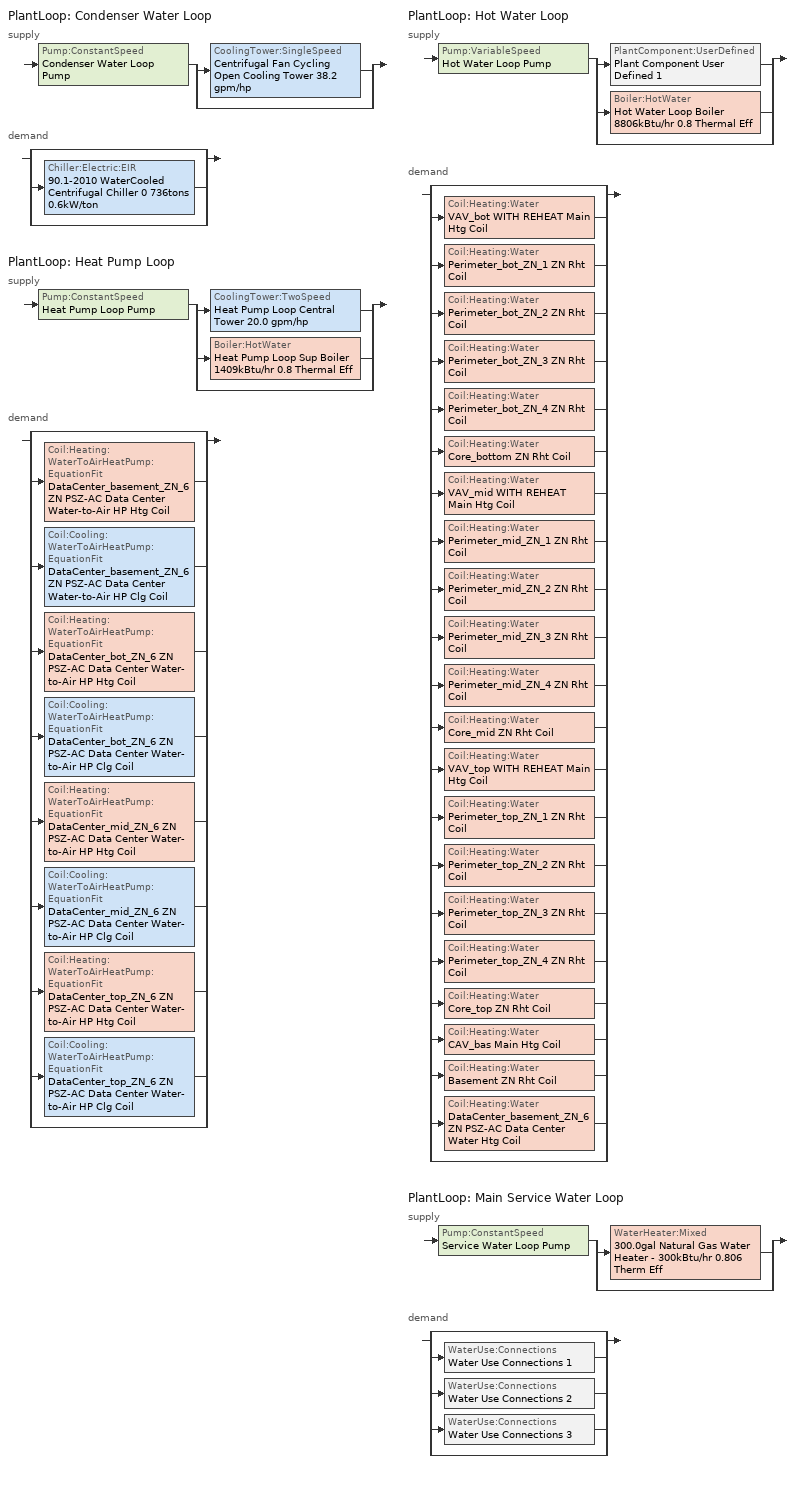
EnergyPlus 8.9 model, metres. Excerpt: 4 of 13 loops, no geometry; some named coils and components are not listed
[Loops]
PlantLoop 'Condenser Water Loop'
 supply: Pump:ConstantSpeed 'Condenser Water Loop Pump' > split
  | CoolingTower:SingleSpeed 'Centrifugal Fan Cycling Open Cooling Tower 38.2 gpm/hp'
  | bypass
 demand: split
  | bypass
  | Chiller:Electric:EIR '90.1-2010 WaterCooled  Centrifugal Chiller 0 736tons 0.6kW/ton'
  | bypass
PlantLoop 'Heat Pump Loop'
 supply: Pump:ConstantSpeed 'Heat Pump Loop Pump' > split
  | CoolingTower:TwoSpeed 'Heat Pump Loop Central Tower 20.0 gpm/hp'
  | Boiler:HotWater 'Heat Pump Loop Sup Boiler 1409kBtu/hr 0.8 Thermal Eff'
  | bypass
 demand: split
  | bypass
  | Coil:Heating:WaterToAirHeatPump:EquationFit 'DataCenter_basement_ZN_6 ZN PSZ-AC Data Center Water-to-Air HP Htg Coil'
  | Coil:Cooling:WaterToAirHeatPump:EquationFit 'DataCenter_basement_ZN_6 ZN PSZ-AC Data Center Water-to-Air HP Clg Coil'
  | Coil:Heating:WaterToAirHeatPump:EquationFit 'DataCenter_bot_ZN_6 ZN PSZ-AC Data Center Water-to-Air HP Htg Coil'
  | Coil:Cooling:WaterToAirHeatPump:EquationFit 'DataCenter_bot_ZN_6 ZN PSZ-AC Data Center Water-to-Air HP Clg Coil'
  | Coil:Heating:WaterToAirHeatPump:EquationFit 'DataCenter_mid_ZN_6 ZN PSZ-AC Data Center Water-to-Air HP Htg Coil'
  | Coil:Cooling:WaterToAirHeatPump:EquationFit 'DataCenter_mid_ZN_6 ZN PSZ-AC Data Center Water-to-Air HP Clg Coil'
  | Coil:Heating:WaterToAirHeatPump:EquationFit 'DataCenter_top_ZN_6 ZN PSZ-AC Data Center Water-to-Air HP Htg Coil'
  | Coil:Cooling:WaterToAirHeatPump:EquationFit 'DataCenter_top_ZN_6 ZN PSZ-AC Data Center Water-to-Air HP Clg Coil'
  | bypass
PlantLoop 'Hot Water Loop'
 supply: Pump:VariableSpeed 'Hot Water Loop Pump' > split
  | PlantComponent:UserDefined 'Plant Component User Defined 1'
  | Boiler:HotWater 'Hot Water Loop Boiler 8806kBtu/hr 0.8 Thermal Eff'
  | bypass
 demand: split
  | bypass
  | Coil:Heating:Water 'VAV_bot WITH REHEAT Main Htg Coil'
  | Coil:Heating:Water 'Perimeter_bot_ZN_1 ZN Rht Coil'
  | Coil:Heating:Water 'Perimeter_bot_ZN_2 ZN Rht Coil'
  | Coil:Heating:Water 'Perimeter_bot_ZN_3 ZN Rht Coil'
  | Coil:Heating:Water 'Perimeter_bot_ZN_4 ZN Rht Coil'
  | Coil:Heating:Water 'Core_bottom ZN Rht Coil'
  | Coil:Heating:Water 'VAV_mid WITH REHEAT Main Htg Coil'
  | Coil:Heating:Water 'Perimeter_mid_ZN_1 ZN Rht Coil'
  | Coil:Heating:Water 'Perimeter_mid_ZN_2 ZN Rht Coil'
  | Coil:Heating:Water 'Perimeter_mid_ZN_3 ZN Rht Coil'
  | Coil:Heating:Water 'Perimeter_mid_ZN_4 ZN Rht Coil'
  | Coil:Heating:Water 'Core_mid ZN Rht Coil'
  | Coil:Heating:Water 'VAV_top WITH REHEAT Main Htg Coil'
  | Coil:Heating:Water 'Perimeter_top_ZN_1 ZN Rht Coil'
  | Coil:Heating:Water 'Perimeter_top_ZN_2 ZN Rht Coil'
  | Coil:Heating:Water 'Perimeter_top_ZN_3 ZN Rht Coil'
  | Coil:Heating:Water 'Perimeter_top_ZN_4 ZN Rht Coil'
  | Coil:Heating:Water 'Core_top ZN Rht Coil'
  | Coil:Heating:Water 'CAV_bas Main Htg Coil'
  | Coil:Heating:Water 'Basement ZN Rht Coil'
  | Coil:Heating:Water 'DataCenter_basement_ZN_6 ZN PSZ-AC Data Center Water Htg Coil'
  | bypass
PlantLoop 'Main Service Water Loop'
 supply: Pump:ConstantSpeed 'Service Water Loop Pump' > split
  | WaterHeater:Mixed '300.0gal Natural Gas Water Heater - 300kBtu/hr 0.806 Therm Eff'
  | bypass
 demand: split
  | bypass
  | WaterUse:Connections 'Water Use Connections 1'
  | WaterUse:Connections 'Water Use Connections 2'
  | WaterUse:Connections 'Water Use Connections 3'
  | bypass
[Sizing:Plant] Sizing Option=NonCoincident; Zone Timesteps in Averaging Window=1; Coincident Sizing Factor Mode=None
Name | Loop Type | Design Loop Exit Temperature {C} | Loop Design Temperature Difference {deltaC}
Condenser Water Loop | Condenser | 29.4444 | 5.55556
Heat Pump Loop | Heating | 39 | 11
Hot Water Loop | Heating | 82.2222 | 11.1111
Main Service Water Loop | Heating | 60 | 5
[Coil:Heating:Water] Availability Schedule=Always On Discrete; U-Factor Times Area Value {W/K}=Autosize; Maximum Water Flow Rate {m3/s}=Autosize; Performance Input Method=UFactorTimesAreaAndDesignWaterFlowRate; Rated Capacity {W}=Autosize; Rated Ratio for Air and Water Convection=0.5
Name | Rated Inlet Water Temperature {C} | Rated Inlet Air Temperature {C} | Rated Outlet Water Temperature {C} | Rated Outlet Air Temperature {C}
Basement ZN Rht Coil | 67 | 16.7 | 55.8889 | 50
Core_bottom ZN Rht Coil; Core_mid ZN Rht Coil; Core_top ZN Rht Coil; Perimeter_bot_ZN_1 ZN Rht Coil; Perimeter_bot_ZN_2 ZN Rht Coil; Perimeter_bot_ZN_3 ZN Rht Coil; Perimeter_bot_ZN_4 ZN Rht Coil; Perimeter_mid_ZN_1 ZN Rht Coil; Perimeter_mid_ZN_2 ZN Rht Coil; Perimeter_mid_ZN_3 ZN Rht Coil; Perimeter_mid_ZN_4 ZN Rht Coil; Perimeter_top_ZN_1 ZN Rht Coil; Perimeter_top_ZN_2 ZN Rht Coil; Perimeter_top_ZN_3 ZN Rht Coil; Perimeter_top_ZN_4 ZN Rht Coil | 82.2222 | 12.8 | 71.1111 | 40
[Coil:Cooling:WaterToAirHeatPump:EquationFit] Rated Air Flow Rate {m3/s}=Autosize; Rated Water Flow Rate {m3/s}=Autosize; Gross Rated Total Cooling Capacity {W}=Autosize; Gross Rated Sensible Cooling Capacity {W}=Autosize; Gross Rated Cooling COP=3.4; Total Cooling Capacity Coefficient 1=-4.30267; Total Cooling Capacity Coefficient 2=7.18537; Total Cooling Capacity Coefficient 3=-2.23947; Total Cooling Capacity Coefficient 4=0.139996; Total Cooling Capacity Coefficient 5=0.10266; Sensible Cooling Capacity Coefficient 1=6.00194; Sensible Cooling Capacity Coefficient 2=22.6301; Sensible Cooling Capacity Coefficient 3=-26.7961; Sensible Cooling Capacity Coefficient 4=-1.72375; Sensible Cooling Capacity Coefficient 5=0.490645; Sensible Cooling Capacity Coefficient 6=0.0693119; Cooling Power Consumption Coefficient 1=-5.67776; Cooling Power Consumption Coefficient 2=0.438988; Cooling Power Consumption Coefficient 3=5.84528; Cooling Power Consumption Coefficient 4=0.141606; Cooling Power Consumption Coefficient 5=-0.168728; Nominal Time for Condensate Removal to Begin {s}=0; Ratio of Initial Moisture Evaporation Rate and Steady State Latent Capacity=0
DataCenter_basement_ZN_6 ZN PSZ-AC Data Center Water-to-Air HP Clg Coil; DataCenter_bot_ZN_6 ZN PSZ-AC Data Center Water-to-Air HP Clg Coil; DataCenter_mid_ZN_6 ZN PSZ-AC Data Center Water-to-Air HP Clg Coil; DataCenter_top_ZN_6 ZN PSZ-AC Data Center Water-to-Air HP Clg Coil
[Coil:Heating:WaterToAirHeatPump:EquationFit] Rated Air Flow Rate {m3/s}=Autosize; Rated Water Flow Rate {m3/s}=Autosize; Gross Rated Heating Capacity {W}=Autosize; Gross Rated Heating COP=4.2; Heating Capacity Coefficient 1=0.237847; Heating Capacity Coefficient 2=-3.35824; Heating Capacity Coefficient 3=3.8064; Heating Capacity Coefficient 4=0.1792; Heating Capacity Coefficient 5=0.128607; Heating Power Consumption Coefficient 1=-3.79176; Heating Power Consumption Coefficient 2=3.38799; Heating Power Consumption Coefficient 3=1.50226; Heating Power Consumption Coefficient 4=-0.177654; Heating Power Consumption Coefficient 5=-0.10308
DataCenter_basement_ZN_6 ZN PSZ-AC Data Center Water-to-Air HP Htg Coil; DataCenter_bot_ZN_6 ZN PSZ-AC Data Center Water-to-Air HP Htg Coil; DataCenter_mid_ZN_6 ZN PSZ-AC Data Center Water-to-Air HP Htg Coil; DataCenter_top_ZN_6 ZN PSZ-AC Data Center Water-to-Air HP Htg Coil
[Pump:VariableSpeed]
Hot Water Loop Pump: Design Maximum Flow Rate {m3/s}=Autosize; Design Pump Head {Pa}=179344; Design Power Consumption {W}=Autosize; Motor Efficiency=0.93; Fraction of Motor Inefficiencies to Fluid Stream=0; Coefficient 1 of the Part Load Performance Curve=0; Coefficient 2 of the Part Load Performance Curve=1; Coefficient 3 of the Part Load Performance Curve=0; Coefficient 4 of the Part Load Performance Curve=0; Design Minimum Flow Rate {m3/s}=0; Pump Control Type=Intermittent; Skin Loss Radiative Fraction=0.5; Design Power Sizing Method=PowerPerFlowPerPressure; Design Electric Power per Unit Flow Rate {W/(m3/s)}=348701.1; Design Shaft Power per Unit Flow Rate per Unit Head {W/((m3/s)-Pa)}=1.28205; Design Minimum Flow Rate Fraction=0
[Pump:ConstantSpeed] Design Flow Rate {m3/s}=Autosize; Design Power Consumption {W}=Autosize; Fraction of Motor Inefficiencies to Fluid Stream=0; Pump Control Type=Intermittent; Design Power Sizing Method=PowerPerFlowPerPressure; Design Electric Power per Unit Flow Rate {W/(m3/s)}=348701.1; Design Shaft Power per Unit Flow Rate per Unit Head {W/((m3/s)-Pa)}=1.28205
Name | Design Pump Head {Pa} | Motor Efficiency
Condenser Water Loop Pump | 148557 | 0.941
Heat Pump Loop Pump | 179344 | 0.895
Service Water Loop Pump | 29891 | 0.855
[Boiler:HotWater] Fuel Type=NaturalGas; Nominal Capacity {W}=Autosize; Nominal Thermal Efficiency=0.8; Design Water Flow Rate {m3/s}=Autosize; Minimum Part Load Ratio=0; Maximum Part Load Ratio=1.2; Optimum Part Load Ratio=1; Parasitic Electric Load {W}=0; Sizing Factor=1
Name | Design Water Outlet Temperature {C} | Water Outlet Upper Temperature Limit {C} | Boiler Flow Mode | Efficiency Curve Temperature Evaluation Variable | Normalized Boiler Efficiency Curve
Heat Pump Loop Sup Boiler 1409kBtu/hr 0.8 Thermal Eff | 30 | 99 | ConstantFlow
Hot Water Loop Boiler 8806kBtu/hr 0.8 Thermal Eff | 82.2222 | 95 | LeavingSetpointModulated | LeavingBoiler | Boiler with No Minimum Turndown 1
[CoolingTower:SingleSpeed]
Centrifugal Fan Cycling Open Cooling Tower 38.2 gpm/hp: Design Water Flow Rate {m3/s}=Autosize; Design Air Flow Rate {m3/s}=Autosize; Design Fan Power {W}=38839.9; Design U-Factor Times Area Value {W/K}=Autosize; Free Convection Air Flow Rate {m3/s}=Autosize; Free Convection Air Flow Rate Sizing Factor=0.1; Free Convection U-Factor Times Area Value {W/K}=Autosize; Free Convection U-Factor Times Area Value Sizing Factor=0.1; Performance Input Method=UFactorTimesAreaAndDesignWaterFlowRate; Heat Rejection Capacity and Nominal Capacity Sizing Ratio=1.25; Free Convection Capacity {W}=0; Free Convection Nominal Capacity Sizing Factor=0.1; Design Inlet Air Dry-Bulb Temperature {C}=25.6; Design Inlet Air Wet-Bulb Temperature {C}=25.6; Design Approach Temperature {deltaC}=Autosize; Design Range Temperature {deltaC}=Autosize; Basin Heater Capacity {W/K}=0; Basin Heater Setpoint Temperature {C}=2; Evaporation Loss Mode=LossFactor; Evaporation Loss Factor {percent/K}=0.2; Drift Loss Percent {percent}=0.008; Blowdown Calculation Mode=ConcentrationRatio; Blowdown Concentration Ratio=3; Capacity Control=FanCycling; Number of Cells=2; Cell Control=MinimalCell; Cell Minimum  Water Flow Rate Fraction=0.33; Cell Maximum Water Flow Rate Fraction=2.5; Sizing Factor=1
[CoolingTower:TwoSpeed]
Heat Pump Loop Central Tower 20.0 gpm/hp: Design Water Flow Rate {m3/s}=Autosize; High Fan Speed Air Flow Rate {m3/s}=Autosize; High Fan Speed Fan Power {W}=5336.43; High Fan Speed U-Factor Times Area Value {W/K}=Autosize; Low Fan Speed Air Flow Rate {m3/s}=Autocalculate; Low Fan Speed Air Flow Rate Sizing Factor=0.5; Low Fan Speed Fan Power {W}=1600.93; Low Fan Speed Fan Power Sizing Factor=0.16; Low Fan Speed U-Factor Times Area Value {W/K}=Autocalculate; Low Fan Speed U-Factor Times Area Sizing Factor=0.6; Free Convection Regime Air Flow Rate {m3/s}=0; Free Convection Regime Air Flow Rate Sizing Factor=0.1; Free Convection Regime U-Factor Times Area Value {W/K}=0; Free Convection U-Factor Times Area Value Sizing Factor=0.1; Performance Input Method=UFactorTimesAreaAndDesignWaterFlowRate; Heat Rejection Capacity and Nominal Capacity Sizing Ratio=1.25; Low Speed Nominal Capacity Sizing Factor=0.5; Free Convection Nominal Capacity Sizing Factor=0.1; Design Inlet Air Dry-Bulb Temperature {C}=25.6; Design Inlet Air Wet-Bulb Temperature {C}=25.6; Design Approach Temperature {deltaC}=Autosize; Design Range Temperature {deltaC}=Autosize; Basin Heater Capacity {W/K}=0; Basin Heater Setpoint Temperature {C}=2; Evaporation Loss Factor {percent/K}=0.2; Drift Loss Percent {percent}=0.008; Blowdown Concentration Ratio=3; Number of Cells=1; Cell Control=MinimalCell; Cell Minimum  Water Flow Rate Fraction=0.33; Cell Maximum Water Flow Rate Fraction=2.5; Sizing Factor=1
[WaterHeater:Mixed]
300.0gal Natural Gas Water Heater - 300kBtu/hr 0.806 Therm Eff: Tank Volume {m3}=1.13562; Setpoint Temperature Schedule=Service Water Loop Temp - 140F; Deadband Temperature Difference {deltaC}=2; Maximum Temperature Limit {C}=82.2222; Heater Control Type=Cycle; Heater Maximum Capacity {W}=87921.3; Heater Ignition Minimum Flow Rate {m3/s}=0; Heater Ignition Delay {s}=0; Heater Fuel Type=NaturalGas; Heater Thermal Efficiency=0.806081; Off Cycle Parasitic Fuel Consumption Rate {W}=2770.99; Off Cycle Parasitic Fuel Type=NaturalGas; Off Cycle Parasitic Heat Fraction to Tank=0.8; On Cycle Parasitic Fuel Consumption Rate {W}=2770.99; On Cycle Parasitic Fuel Type=NaturalGas; On Cycle Parasitic Heat Fraction to Tank=0; Ambient Temperature Indicator=Schedule; Ambient Temperature Schedule=Water Heater Ambient Temp Schedule - 70F; Off Cycle Loss Coefficient to Ambient Temperature {W/K}=13.7474; Off Cycle Loss Fraction to Zone=1; On Cycle Loss Coefficient to Ambient Temperature {W/K}=13.7474; On Cycle Loss Fraction to Zone=1; Use Side Effectiveness=1; Source Side Effectiveness=1; Use Side Design Flow Rate {m3/s}=Autosize; Source Side Design Flow Rate {m3/s}=Autosize; Indirect Water Heating Recovery Time {hr}=1.5; Source Side Flow Control Mode=IndirectHeatPrimarySetpoint
[PlantLoop] Fluid Type=Water; Maximum Loop Flow Rate {m3/s}=Autosize; Minimum Loop Flow Rate {m3/s}=0; Plant Loop Volume {m3}=Autocalculate
Name | Plant Equipment Operation Scheme | Maximum Loop Temperature {C} | Minimum Loop Temperature {C} | Load Distribution Scheme | Plant Loop Demand Calculation Scheme
Condenser Water Loop | Condenser Water Loop Operation Schemes | 80 | 5 | Optimal | SingleSetpoint
Heat Pump Loop | Heat Pump Loop Operation Schemes | 80 | 5 | Optimal | DualSetpointDeadband
Hot Water Loop | Hot Water Loop Operation Schemes | 100 | 10 | SequentialLoad | SingleSetpoint
Main Service Water Loop | Main Service Water Loop Operation Schemes | 60 | 10 | Optimal | SingleSetpoint
[PlantEquipmentList]
Condenser Water Loop Cooling Equipment List: Centrifugal Fan Cycling Open Cooling Tower 38.2 gpm/hp
Heat Pump Loop Heating Equipment List: Heat Pump Loop Sup Boiler 1409kBtu/hr 0.8 Thermal Eff
Heat Pump Loop Cooling Equipment List: Heat Pump Loop Central Tower 20.0 gpm/hp
Plant Equipment Operation Heating Load 1 equipment list 1: Plant Component User Defined 1, Hot Water Loop Boiler 8806kBtu/hr 0.8 Thermal Eff
Main Service Water Loop Heating Equipment List: 300.0gal Natural Gas Water Heater - 300kBtu/hr 0.806 Therm Eff
[PlantEquipmentOperation:CoolingLoad] Load Range 1 Lower Limit {W}=0; Load Range 1 Upper Limit {W}=1000000000
Name | Range 1 Equipment List
Condenser Water Loop Cooling Operation Scheme | Condenser Water Loop Cooling Equipment List
Heat Pump Loop Cooling Operation Scheme | Heat Pump Loop Cooling Equipment List
[PlantEquipmentOperation:HeatingLoad] Load Range 1 Lower Limit {W}=0
Name | Load Range 1 Upper Limit {W} | Range 1 Equipment List
Heat Pump Loop Heating Operation Scheme | 1000000000 | Heat Pump Loop Heating Equipment List
Plant Equipment Operation Heating Load 1 | 10000000000000 | Plant Equipment Operation Heating Load 1 equipment list 1
Main Service Water Loop Heating Operation Scheme | 1000000000 | Main Service Water Loop Heating Equipment List
[PlantEquipmentOperation:ComponentSetpoint]
Heat Pump Loop Setpoint Operation Scheme: Equipment 1=Heat Pump Loop Central Tower 20.0 gpm/hp; Component 1 Flow Rate {m3/s}=Autosize; Operation 1 Type=Cooling; Equipment 2=Heat Pump Loop Sup Boiler 1409kBtu/hr 0.8 Thermal Eff; Component 2 Flow Rate {m3/s}=Autosize; Operation 2 Type=Heating
[PlantEquipmentOperationSchemes] Control Scheme 1 Schedule=Always On Discrete
Condenser Water Loop Operation Schemes: Control Scheme 1=Condenser Water Loop Cooling Operation Scheme
Heat Pump Loop Operation Schemes: Control Scheme 1=Heat Pump Loop Heating Operation Scheme; Control Scheme 2=Heat Pump Loop Cooling Operation Scheme; Control Scheme 2 Schedule=Always On Discrete; Control Scheme 3=Heat Pump Loop Setpoint Operation Scheme; Control Scheme 3 Schedule=Always On Discrete
Hot Water Loop Operation Schemes: Control Scheme 1=Plant Equipment Operation Heating Load 1
Main Service Water Loop Operation Schemes: Control Scheme 1=Main Service Water Loop Heating Operation Scheme
[EnergyManagementSystem:Actuator] Actuated Component Unique=Plant Component User Defined 1; Actuated Component Type=Plant Connection 1
Name | Actuated Component Control Type
PCUD_Cap_Max | Maximum Loading Capacity
PCUD_Cap_Min | Minimum Loading Capacity
PCUD_Cap_Opt | Optimal Loading Capacity
PCUD_Mdot_Max | Maximum Mass Flow Rate
PCUD_Mdot_Min | Minimum Mass Flow Rate
PCUD_Mdot_Request | Mass Flow Rate
PCUD_Tout | Outlet Temperature
PCUD_Vdot_Design | Design Volume Flow Rate
[EnergyManagementSystem:ProgramCallingManager]
PCUD_InitProgramCallingManager: UserDefinedComponentModel; PCUD_InitProgram
PCUD_SimProgramCallingManager: UserDefinedComponentModel; PCUD_SimProgram
[EnergyManagementSystem:Program]
PCUD_InitProgram: SET LoopExitTemp = 82.22; SET LoopDeltaTemp = 4.0; SET CP = @CPCW LoopExitTemp; SET rho = @RhoH2O LoopExitTemp; SET PCUD_Vdot_Design = 0.5; SET PCUD_Mdot_Min = 0.0; SET PCUD_Mdot_Max = PCUD_Vdot_Design * rho; SET PCUD_Cap = CP * rho * LoopDeltaTemp * 0.5; SET PCUD_Cap_Min = 0.0; SET PCUD_Cap_Max = PCUD_Cap; SET PCUD_Cap_Opt = 0.9 * PCUD_Cap
PCUD_SimProgram: SET dummy = PCUD_Tin; SET PCUD_Tout = 82.22; Set PCUD_Tout = PCUD_Tin + (Qdot / (0.5 * 4181.0)); SET PCUD_Mdot_Request = 0.5
[EnergyManagementSystem:InternalVariable]
PCUD_Tin: Internal Data Index Key=Plant Component User Defined 1; Internal Data Type=Inlet Temperature for Plant Connection 1
[PlantComponent:UserDefined]
Plant Component User Defined 1: Number of Plant Loop Connections=1; Plant Connection 1 Loading Mode=MeetsLoadWithNominalCapacityHiOutLimit; Plant Connection 1 Loop Flow Request Mode=NeedsFlowIfLoopOn; Plant Connection 1 Initialization Program Calling Manager=PCUD_InitProgramCallingManager; Plant Connection 1 Simulation Program Calling Manager=PCUD_SimProgramCallingManager
[SetpointManager:Scheduled] Control Variable=Temperature
Name | Schedule
Setpoint Manager Scheduled 1 | Condenser Water Loop Temp - 70F
Hot water loop setpoint manager | Hot Water Loop Temp - 180F
Service hot water setpoint manager | Service Water Loop Temp - 140F
[SetpointManager:Scheduled:DualSetpoint] Control Variable=Temperature; High Setpoint Schedule=Heat Pump Loop High Temp - 65F; Low Setpoint Schedule=Heat Pump Loop Low Temp - 41F
Setpoint Manager Scheduled Dual Setpoint 2; Setpoint Manager Scheduled Dual Setpoint 3; Setpoint Manager Scheduled Dual Setpoint 1
[WaterUse:Equipment] Peak Flow Rate {m3/s}=3.65923e-05; Flow Rate Fraction Schedule=OfficeLarge BLDG_SWH_SCH
Name | Target Temperature Schedule | Zone | Sensible Fraction Schedule | Latent Fraction Schedule
Core_bottom Service Water Use 0.58gal/min | Mixed Water At Faucet Temp - 140F | Core_bottom ZN | Fraction Sensible - 0.2 | Fraction Latent - 0.05
Core_mid Service Water Use 0.58gal/min | Mixed Water At Faucet Temp - 140F 1 | Core_mid ZN | Fraction Sensible - 0.2 1 | Fraction Latent - 0.05 1
Core_top Service Water Use 0.58gal/min | Mixed Water At Faucet Temp - 140F 2 | Core_top ZN | Fraction Sensible - 0.2 2 | Fraction Latent - 0.05 2
[WaterUse:Connections]
Name | Water Use Equipment 1
Water Use Connections 1 | Core_bottom Service Water Use 0.58gal/min
Water Use Connections 2 | Core_mid Service Water Use 0.58gal/min
Water Use Connections 3 | Core_top Service Water Use 0.58gal/min
[Schedule:Day:Interval]
Condenser Water Loop Temp - 70F Default; Water Heater Ambient Temp Schedule - 70F Default: No, 24:00, 21.1111
Heat Pump Loop High Temp - 65F Default: No, 24:00, 18.3333
Heat Pump Loop Low Temp - 41F Default: No, 24:00, 5
Hot Water Loop Temp - 180F Default: No, 24:00, 82.2222
OfficeLarge BLDG_SWH_SCH Default: No, 06:00, 0, 07:00, 0.07, 11:00, 0.04, 13:00, 0.06, 14:00, 0.09, 15:00, 0.06, 21:00, 0.04, 22:00, 0.07, 24:00, 0.04
OfficeLarge BLDG_SWH_SCH SmrDsn|Wkdy Day; OfficeLarge BLDG_SWH_SCH Summer Design Day: No, 06:00, 0, 07:00, 0.07, 08:00, 0.19, 09:00, 0.35, 10:00, 0.38, 11:00, 0.39, 12:00, 0.47, 13:00, 0.57, 14:00, 0.54, 15:00, 0.34, 16:00, 0.33, 17:00, 0.44, 18:00, 0.26, 19:00, 0.21, 20:00, 0.15, 21:00, 0.17, 22:00, 0.08, 24:00, 0.05
OfficeLarge BLDG_SWH_SCH Winter Design Day; OfficeLarge BLDG_SWH_SCH WntrDsn|Sat Day: No, 06:00, 0, 07:00, 0.07, 08:00, 0.11, 09:00, 0.15, 10:00, 0.21, 11:00, 0.19, 12:00, 0.23, 13:00, 0.2, 14:00, 0.19, 15:00, 0.15, 16:00, 0.13, 17:00, 0.14, 21:00, 0.07, 22:00, 0.09, 24:00, 0.05
Schedule Day 29; Schedule Day 34; Schedule Day 37: No, 24:00, 0.2
Schedule Day 30; Schedule Day 35; Schedule Day 38: No, 24:00, 0.05
Schedule Day 31; Schedule Day 36; Schedule Day 39; Service Water Loop Temp - 140F Default: No, 24:00, 60
[Schedule:Week:Daily]
Schedule:Week:Daily {1e688bac-5aa8-45dd-b717-bc7df3f9964e}: Condenser Water Loop Temp - 70F Default, Condenser Water Loop Temp - 70F Default, Condenser Water Loop Temp - 70F Default, Condenser Water Loop Temp - 70F Default, Condenser Water Loop Temp - 70F Default, Condenser Water Loop Temp - 70F Default, Condenser Water Loop Temp - 70F Default, Condenser Water Loop Temp - 70F Default, Condenser Water Loop Temp - 70F Default, Condenser Water Loop Temp - 70F Default, Condenser Water Loop Temp - 70F Default, Condenser Water Loop Temp - 70F Default
Schedule:Week:Daily {d6253f4c-239f-4923-945d-fe0a483126a4}: Schedule Day 30, Schedule Day 30, Schedule Day 30, Schedule Day 30, Schedule Day 30, Schedule Day 30, Schedule Day 30, Schedule Day 30, Schedule Day 30, Schedule Day 30, Schedule Day 30, Schedule Day 30
Schedule:Week:Daily {df243eb9-725a-44e9-8966-647e4b1d6d36}: Schedule Day 35, Schedule Day 35, Schedule Day 35, Schedule Day 35, Schedule Day 35, Schedule Day 35, Schedule Day 35, Schedule Day 35, Schedule Day 35, Schedule Day 35, Schedule Day 35, Schedule Day 35
Schedule:Week:Daily {c0784cb9-6164-40cc-a3b0-ca4306ddcbc7}: Schedule Day 38, Schedule Day 38, Schedule Day 38, Schedule Day 38, Schedule Day 38, Schedule Day 38, Schedule Day 38, Schedule Day 38, Schedule Day 38, Schedule Day 38, Schedule Day 38, Schedule Day 38
Schedule:Week:Daily {781f9508-0898-4eba-a73c-782f2b8fa442}: Schedule Day 29, Schedule Day 29, Schedule Day 29, Schedule Day 29, Schedule Day 29, Schedule Day 29, Schedule Day 29, Schedule Day 29, Schedule Day 29, Schedule Day 29, Schedule Day 29, Schedule Day 29
Schedule:Week:Daily {5fe63a10-deed-4b94-b9d7-75d9088f3d49}: Schedule Day 34, Schedule Day 34, Schedule Day 34, Schedule Day 34, Schedule Day 34, Schedule Day 34, Schedule Day 34, Schedule Day 34, Schedule Day 34, Schedule Day 34, Schedule Day 34, Schedule Day 34
Schedule:Week:Daily {fea2f01a-2d66-4566-ac10-fd4235af7d32}: Schedule Day 37, Schedule Day 37, Schedule Day 37, Schedule Day 37, Schedule Day 37, Schedule Day 37, Schedule Day 37, Schedule Day 37, Schedule Day 37, Schedule Day 37, Schedule Day 37, Schedule Day 37
Schedule:Week:Daily {89ea2a9b-68ec-4083-9f25-25e0b20b3cb8}: Heat Pump Loop High Temp - 65F Default, Heat Pump Loop High Temp - 65F Default, Heat Pump Loop High Temp - 65F Default, Heat Pump Loop High Temp - 65F Default, Heat Pump Loop High Temp - 65F Default, Heat Pump Loop High Temp - 65F Default, Heat Pump Loop High Temp - 65F Default, Heat Pump Loop High Temp - 65F Default, Heat Pump Loop High Temp - 65F Default, Heat Pump Loop High Temp - 65F Default, Heat Pump Loop High Temp - 65F Default, Heat Pump Loop High Temp - 65F Default
Schedule:Week:Daily {7213ab51-b6dc-485e-9dab-eec55d0ad7e3}: Heat Pump Loop Low Temp - 41F Default, Heat Pump Loop Low Temp - 41F Default, Heat Pump Loop Low Temp - 41F Default, Heat Pump Loop Low Temp - 41F Default, Heat Pump Loop Low Temp - 41F Default, Heat Pump Loop Low Temp - 41F Default, Heat Pump Loop Low Temp - 41F Default, Heat Pump Loop Low Temp - 41F Default, Heat Pump Loop Low Temp - 41F Default, Heat Pump Loop Low Temp - 41F Default, Heat Pump Loop Low Temp - 41F Default, Heat Pump Loop Low Temp - 41F Default
Schedule:Week:Daily {a6a3f38c-34b8-4d5d-a72d-37329ab86c61}: Hot Water Loop Temp - 180F Default, Hot Water Loop Temp - 180F Default, Hot Water Loop Temp - 180F Default, Hot Water Loop Temp - 180F Default, Hot Water Loop Temp - 180F Default, Hot Water Loop Temp - 180F Default, Hot Water Loop Temp - 180F Default, Hot Water Loop Temp - 180F Default, Hot Water Loop Temp - 180F Default, Hot Water Loop Temp - 180F Default, Hot Water Loop Temp - 180F Default, Hot Water Loop Temp - 180F Default
Schedule:Week:Daily {f277fd35-efc4-43bd-afaf-c43bced4a3a7}: Schedule Day 31, Schedule Day 31, Schedule Day 31, Schedule Day 31, Schedule Day 31, Schedule Day 31, Schedule Day 31, Schedule Day 31, Schedule Day 31, Schedule Day 31, Schedule Day 31, Schedule Day 31
Schedule:Week:Daily {98fdc89a-e264-4008-8163-a76247e32e1c}: Schedule Day 36, Schedule Day 36, Schedule Day 36, Schedule Day 36, Schedule Day 36, Schedule Day 36, Schedule Day 36, Schedule Day 36, Schedule Day 36, Schedule Day 36, Schedule Day 36, Schedule Day 36
Schedule:Week:Daily {6895e27d-d462-42aa-a808-9c65a9d0bed1}: Schedule Day 39, Schedule Day 39, Schedule Day 39, Schedule Day 39, Schedule Day 39, Schedule Day 39, Schedule Day 39, Schedule Day 39, Schedule Day 39, Schedule Day 39, Schedule Day 39, Schedule Day 39
Schedule:Week:Daily {f09e4210-fcf3-496d-b884-0d9b3b8f50b6}: OfficeLarge BLDG_SWH_SCH Default, OfficeLarge BLDG_SWH_SCH SmrDsn|Wkdy Day, OfficeLarge BLDG_SWH_SCH SmrDsn|Wkdy Day, OfficeLarge BLDG_SWH_SCH SmrDsn|Wkdy Day, OfficeLarge BLDG_SWH_SCH SmrDsn|Wkdy Day, OfficeLarge BLDG_SWH_SCH SmrDsn|Wkdy Day, OfficeLarge BLDG_SWH_SCH WntrDsn|Sat Day, OfficeLarge BLDG_SWH_SCH Default, OfficeLarge BLDG_SWH_SCH Summer Design Day, OfficeLarge BLDG_SWH_SCH Winter Design Day, OfficeLarge BLDG_SWH_SCH Default, OfficeLarge BLDG_SWH_SCH Default
Schedule:Week:Daily {8f895cce-d892-4aa9-8019-05b7a6e636f9}: Service Water Loop Temp - 140F Default, Service Water Loop Temp - 140F Default, Service Water Loop Temp - 140F Default, Service Water Loop Temp - 140F Default, Service Water Loop Temp - 140F Default, Service Water Loop Temp - 140F Default, Service Water Loop Temp - 140F Default, Service Water Loop Temp - 140F Default, Service Water Loop Temp - 140F Default, Service Water Loop Temp - 140F Default, Service Water Loop Temp - 140F Default, Service Water Loop Temp - 140F Default
Schedule:Week:Daily {83160c5e-4e95-40ea-9c88-4cf2874b2783}: Water Heater Ambient Temp Schedule - 70F Default, Water Heater Ambient Temp Schedule - 70F Default, Water Heater Ambient Temp Schedule - 70F Default, Water Heater Ambient Temp Schedule - 70F Default, Water Heater Ambient Temp Schedule - 70F Default, Water Heater Ambient Temp Schedule - 70F Default, Water Heater Ambient Temp Schedule - 70F Default, Water Heater Ambient Temp Schedule - 70F Default, Water Heater Ambient Temp Schedule - 70F Default, Water Heater Ambient Temp Schedule - 70F Default, Water Heater Ambient Temp Schedule - 70F Default, Water Heater Ambient Temp Schedule - 70F Default
[Schedule:Year]
Condenser Water Loop Temp - 70F: Schedule:Week:Daily {1e688bac-5aa8-45dd-b717-bc7df3f9964e}, 1, 1, 12, 31
Fraction Latent - 0.05: Schedule:Week:Daily {d6253f4c-239f-4923-945d-fe0a483126a4}, 1, 1, 12, 31
Fraction Latent - 0.05 1: Schedule:Week:Daily {df243eb9-725a-44e9-8966-647e4b1d6d36}, 1, 1, 12, 31
Fraction Latent - 0.05 2: Schedule:Week:Daily {c0784cb9-6164-40cc-a3b0-ca4306ddcbc7}, 1, 1, 12, 31
Fraction Sensible - 0.2: Schedule:Week:Daily {781f9508-0898-4eba-a73c-782f2b8fa442}, 1, 1, 12, 31
Fraction Sensible - 0.2 1: Schedule:Week:Daily {5fe63a10-deed-4b94-b9d7-75d9088f3d49}, 1, 1, 12, 31
Fraction Sensible - 0.2 2: Schedule:Week:Daily {fea2f01a-2d66-4566-ac10-fd4235af7d32}, 1, 1, 12, 31
Heat Pump Loop High Temp - 65F: Schedule:Week:Daily {89ea2a9b-68ec-4083-9f25-25e0b20b3cb8}, 1, 1, 12, 31
Heat Pump Loop Low Temp - 41F: Schedule:Week:Daily {7213ab51-b6dc-485e-9dab-eec55d0ad7e3}, 1, 1, 12, 31
Hot Water Loop Temp - 180F: Schedule:Week:Daily {a6a3f38c-34b8-4d5d-a72d-37329ab86c61}, 1, 1, 12, 31
Mixed Water At Faucet Temp - 140F: Schedule:Week:Daily {f277fd35-efc4-43bd-afaf-c43bced4a3a7}, 1, 1, 12, 31
Mixed Water At Faucet Temp - 140F 1: Schedule:Week:Daily {98fdc89a-e264-4008-8163-a76247e32e1c}, 1, 1, 12, 31
Mixed Water At Faucet Temp - 140F 2: Schedule:Week:Daily {6895e27d-d462-42aa-a808-9c65a9d0bed1}, 1, 1, 12, 31
OfficeLarge BLDG_SWH_SCH: Schedule:Week:Daily {f09e4210-fcf3-496d-b884-0d9b3b8f50b6}, 1, 1, 12, 31
Service Water Loop Temp - 140F: Schedule:Week:Daily {8f895cce-d892-4aa9-8019-05b7a6e636f9}, 1, 1, 12, 31
Water Heater Ambient Temp Schedule - 70F: Schedule:Week:Daily {83160c5e-4e95-40ea-9c88-4cf2874b2783}, 1, 1, 12, 31
[Schedule:Constant]
Always On Discrete: OnOff, 1
[Curve:Cubic]
Boiler with No Minimum Turndown 1: Coefficient1 Constant=0.7463; Coefficient2 x=1.3196; Coefficient3 x**2=-2.2154; Coefficient4 x**3=1.1674; Minimum Value of x=0; Maximum Value of x=1.3
